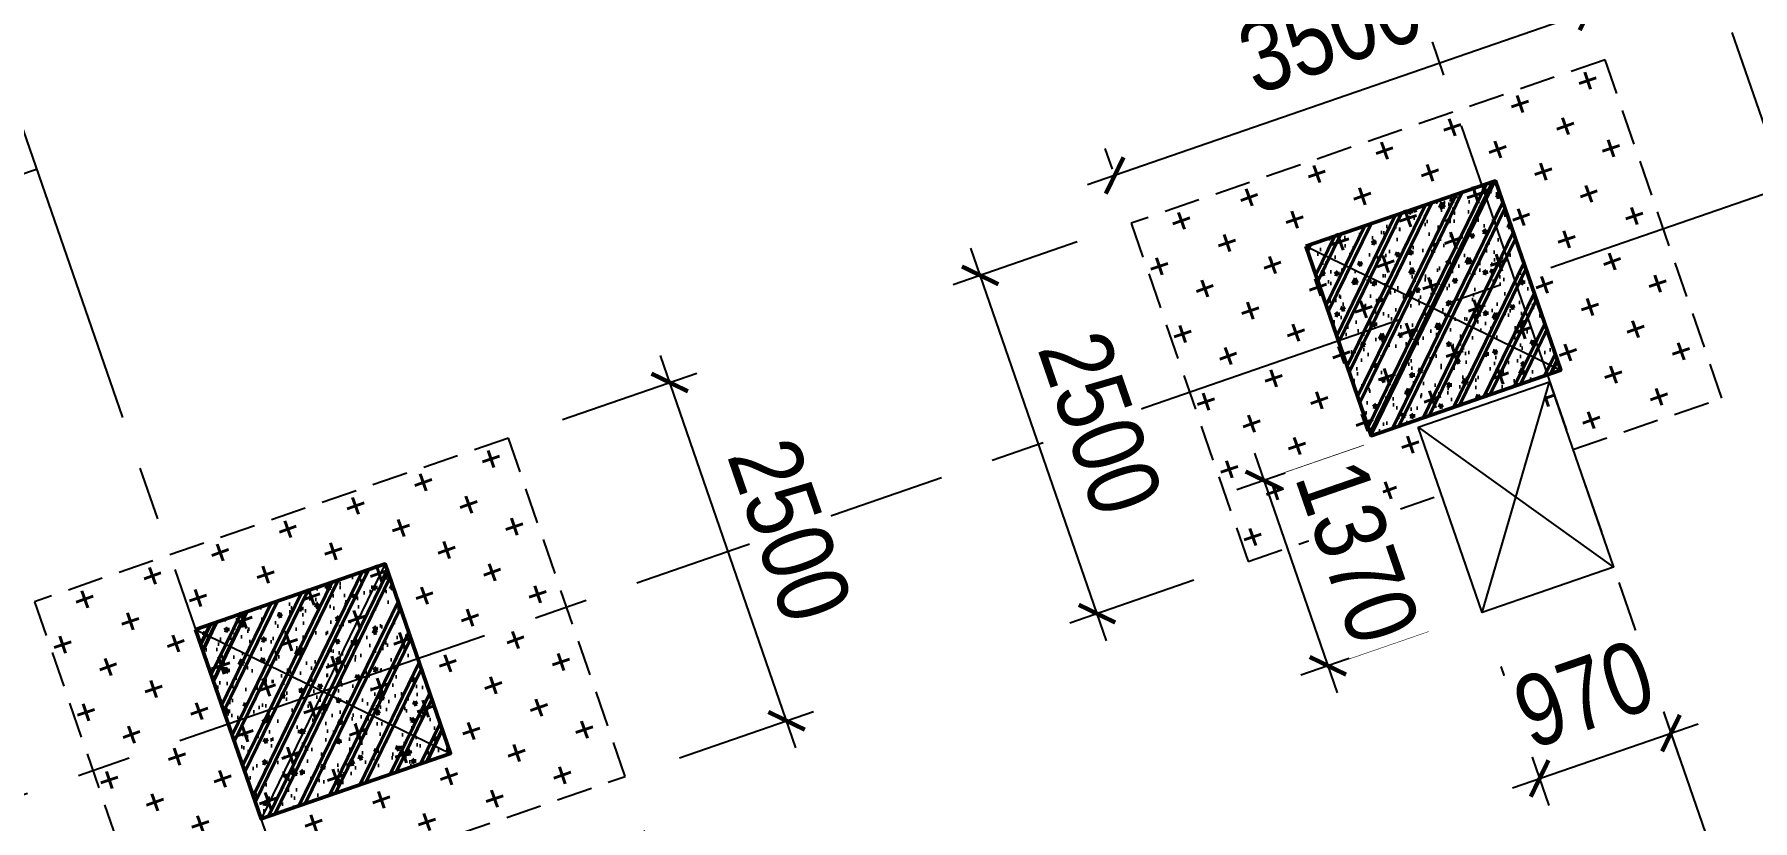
# Model space of a CAD drawing. Header units: millimetres. Extents: x -80883 to 1826631, y -376836 to 309394.
# Drawn here: x 1542624 to 1554620, y -312610 to -307117 of the extents above; entities that cross this region are included whole.
import ezdxf

# ---------------------------------------------------------------- set-up
doc = ezdxf.new("R2010")
doc.units = ezdxf.units.MM
doc.header["$LTSCALE"] = 100
doc.header["$PDMODE"] = 32
doc.header["$PDSIZE"] = 2.5
for name, pattern in [('CENTER2', [1.125, 0.75, -0.125, 0.125, -0.125]), ('DASHED', [4.5, 3, -1.5]), ('HIDDEN', [0.375, 0.25, -0.125])]:
    doc.linetypes.add(name, pattern=pattern)
doc.layers.add('0-Hatch', color=250, linetype='Continuous', lineweight=40)
doc.layers.add('KT-Net cot vach', color=6, linetype='Continuous', lineweight=50)
for name, color, linetype in [('0-khuat', 3, 'HIDDEN'), ('A-GLAZ', 135, 'Continuous'), ('ccu11-Khuat', 9, 'DASHED'), ('ccu11-Thay', 7, 'Continuous'), ('ccu12-Truc', 13, 'CENTER2'), ('KC2-DIM', 251, 'Continuous')]:
    doc.layers.add(name, color=color, linetype=linetype)
doc.styles.add('Arial Narrow', font='ARIALN.TTF')
doc.dimstyles.new('ccu12-200', dxfattribs={"dimscale": 200, "dimtxt": 2.5, "dimasz": 1, "dimexe": 1, "dimexo": 2, "dimgap": 1, "dimtad": 1, "dimdec": 0, "dimrnd": 5, "dimdsep": 46, "dimtxsty": 'Arial Narrow', "dimblk": 'ARCHTICK', "dimcen": -1, "dimdle": 1, "dimclrd": 256, "dimclre": 256, "dimclrt": 3, "dimadec": 0, "dimazin": 2, "dimtfac": 0.1, "dimtdec": 0, "dimtmove": 0, "dimatfit": 1, "dimldrblk": 'ARCHTICK', "dimfxl": 1, "dimtvp": 0.8333333333333334, "dimtolj": 1, "dimtzin": 12, "dimarcsym": 0})

# ---------------------------------------------------------------- blocks, each defined once
blk = doc.blocks.new('Grid-ST-flat-3')
at = {"layer": 'ccu12-Truc', "ltscale": 30}
for p, q in [((354060.2251921427, -35261.67722702224), (370215.9049475128, -82056.07930523856)), ((352169.7243788355, -35914.36909527634), (368325.4041342058, -82708.77117349271)), ((343189.8455156268, -39014.65546948351), (361219.3016763728, -91236.39007851167)), ((377595.9390357226, -60477.92775269795), (312746.7367284152, -82866.99351539748)), ((352142.8453968058, -64928.08572440384), (311408.718397793, -78991.46684835991))]:
    blk.add_line(p, q, dxfattribs=at)
blk = doc.blocks.new('*U151')
h = blk.add_hatch()
h.set_pattern_fill('VATLIEU04', color=250, scale=40, style=0, pattern_type=2)
h.set_pattern_definition([(49.99999999999999, (550, -550), (286.9040730403014, -25.10085399303804), [30, -330]), (355, (550, -550), (-55.50053344520001, 300.8768534800047), [24, -264]), (100.4514, (573.908672, -552.091736), (231.4037526856086, 275.7758168243814), [25.496076, -280.4568448]), (46.18420000000001, (550, -470), (426.8964194502578, -66.20760573160723), [45, -495]), (96.6356, (585.574698, -475.5173228), (373.8650822194813, 389.6471483601767), [38.2441152, -420.6852]), (351.1842, (550, -470), (373.8647780534509, 389.6474403701299), [36, -396]), (21, (590, -490), (238.7628208473847, -161.0475562661355), [30, -330]), (326.0000000000001, (590, -490), (97.32613276863269, 290.0600180187412), [24, -264]), (71.4514, (609.8968932, -503.4206424), (336.089051432596, 129.012198683981), [25.496076, -280.4568448]), (37.50000000000001, (550, -550), (4.863942126916267, 133.1575415325246), [0, -260.8, 0, -268, 0, -265]), (7.499999999999999, (550, -550), (105.2278149768594, 157.7646847529441), [0, -152.8, 0, -254.8, 0, -101]), (327.5, (460.8, -550), (213.5289744689636, -9.021948693751902), [0, -100, 0, -312, 0, -414]), (317.5, (420.8, -550), (233.2744677369545, 40.04199293292709), [0, -130, 0, -207.2, 0, -294]), (45, (550, -550), (-120.2081528017131, 120.2081528017131), []), (45, (550, -501), (-120.2081528017131, 120.2081528017131), [])])
h.paths.add_polyline_path([(-475, 475), (1025, 475), (1025, -1025), (-475, -1025)])
at = {"color": 6, "ltscale": 0.25}
blk.add_lwpolyline([(-475, 475), (1025, 475), (1025, -1025), (-475, -1025)], close=True, dxfattribs=at)
at = {"layer": 'Defpoints', "linetype": 'ByBlock', "ltscale": 30}
for p, q in [((1025, 475), (-475, -1025)), ((-475, 475), (1025, -1025))]:
    blk.add_line(p, q, dxfattribs=at)
blk = doc.blocks.new('MBDVCOTVACH-T2-T6-PN')
at = {"layer": 'KT-Net cot vach', "xscale": 0.9333333333333333, "yscale": 0.9333333333333333, "zscale": 0.9333333333333333, "rotation": 19.04713795399666}
for p in [(52598.88219128619, -8122.611666722863), (44847.82854863512, -10798.64793251717)]:
    blk.add_blockref('*U151', p, dxfattribs=at)
blk = doc.blocks.new('MBKC-T6-PN')
at = {"layer": 'ccu11-Khuat', "ltscale": 0.5, "elevation": -0.0003901197252574179}
blk.add_lwpolyline([(31224.41949791997, 10401.15608117677, -0.1203839840985264), (42572.85465626395, 11719.39024886949), (58379.85115727969, 7611.132730447047, -0.2258253160871416), (60186.44089432061, 5977.409135053749), (65551.80771612958, -9531.095751609828, 0.2919429440186994), (69736.50495830015, -12426.6161779894), (99368.00793614518, -12426.6161779894, -0.2609853684017961), (101894.5837610736, -14307.26193159987), (105248.9736585456, -29866.61846812873, -0.450430548376512), (100589.6931814908, -35326.6158653514), (55455.61416863091, -35326.6158653514, -0.3270381078692864), (50922.90468503162, -31997.94642836676), (46413.0024276413, -18965.37748569861, 0.4276044270060953), (30445.87231722521, -12504.80555859185), (12824.43251889106, -18584.35473983688, -0.1315578741241553), (10225.70651983377, -18473.84767023224), (9061.065310114762, -18020.38528109412, -0.1846755877232493), (7455.469289202709, -16623.04162249499), (2976.957835427951, -9107.263866643538, -0.02202630655650502), (-406.9169527727645, -3413.25466246967, -0.3992423458823245), (1800.966408062493, 257.1217708188342)], format="xyb", close=True, dxfattribs=at)
at = {"layer": 'ccu11-Thay', "elevation": -0.0003901197252574179}
blk.add_lwpolyline([(31106.50862324028, 10730.72166345781, -0.1205795836710196), (42638.87427653908, 12063.859528495), (58473.93031160696, 7948.309303218033, -0.2272385897093211), (60513.964432284, 6101.209794561379), (65878.81921774126, -9405.815059417277, 0.2908633368540378), (69743.13952882006, -12076.6161779894), (99390.07919017388, -12076.6161779894, -0.2655275921417467), (102229.2245215473, -14198.71881677723), (105593.7353260962, -29805.02123810095, -0.4513714951595503), (100592.7770390881, -35676.6158653514), (55455.39553553029, -35676.6158653514, -0.3267809868965265), (50590.57907296135, -32107.86789232772), (46084.8424524439, -19087.33667168533, 0.427810969143063), (30575.2745344413, -12830.40558466513), (12920.16765186726, -18921.57020124164, -0.1330764012900887), (10109.49357222929, -18804.19336872117), (8937.306803341722, -18347.79305564612, -0.183720991931343), (7150.621857264778, -16795.18900673359), (2680.126648878446, -9292.86400619999, -0.02215701127767281), (-737.5723420327995, -3537.213185448665, -0.4024491153328594), (1696.95094252727, 591.477936539799), (31106.50862324028, 10730.72166345781)], format="xyb", dxfattribs=at)
blk = doc.blocks.new('_ARCHTICK')
at = {"color": 0, "linetype": 'ByBlock', "const_width": 0.15}
blk.add_lwpolyline([(-0.5, -0.5), (0.5, 0.5)], dxfattribs=at)
blk = doc.blocks.new('*D1026')
at = {"layer": 'Defpoints', "color": 0, "transparency": 16777216}
for p in [(1552285.61105121, -309860.6013466518), (1552732.705012571, -311155.5943928551)]:
    blk.add_point(p, dxfattribs=at)
at = {"layer": 'KC2-DIM', "lineweight": -2, "transparency": 16777216}
for p, q in [((1551907.510891735, -309991.1397295308), (1551018.461812372, -310298.0822848611)), ((1551142.24270067, -310043.7630136838), (1551719.875044909, -311716.8562193625)), ((1552354.604853095, -311286.1327757341), (1551465.555773732, -311593.0753310643))]:
    blk.add_line(p, q, dxfattribs=at)
at = {"layer": 'KC2-DIM', "lineweight": -2, "transparency": 16777216, "xscale": 200, "yscale": 200, "zscale": 200}
for p, rotation in [((1551207.511892109, -310232.8130934216), 109.0471393516704), ((1551654.60585347, -311527.8061396249), 289.0471393516704)]:
    blk.add_blockref('_ARCHTICK', p, dxfattribs=dict(at, rotation=rotation))
at = {"layer": 'KC2-DIM', "color": 3, "transparency": 16777216, "insert": (1551861.418612629, -310731.7287098849), "char_height": 500, "attachment_point": 5, "rotation": 289.0471393516704, "style": 'Arial Narrow', "bg_fill": 3, "box_fill_scale": 1.1, "bg_fill_color": 256, "bg_fill_true_color": 13158600, "bg_fill_transparency": 0}
blk.add_mtext('\\A1;1370', dxfattribs=at)
at = {"layer": 'Defpoints', "color": 0, "transparency": 16777216}
blk.add_point((1551654.60585347, -311527.8061396249), dxfattribs=at)
blk = doc.blocks.new('*D1027')
at = {"layer": 'Defpoints', "color": 0, "transparency": 16777216}
for p in [(1553649.593121713, -310839.0404388019), (1552732.705012571, -311155.5943928551)]:
    blk.add_point(p, dxfattribs=at)
at = {"layer": 'KC2-DIM', "lineweight": -2, "transparency": 16777216}
for p, q in [((1553780.131513812, -311217.1405950941), (1554115.146752554, -312187.5012077186)), ((1552863.24340467, -311533.6945491473), (1553198.258643412, -312504.0551617719)), ((1552943.939369217, -312380.2742796755), (1554238.927634651, -311933.1819335229))]:
    blk.add_line(p, q, dxfattribs=at)
at = {"layer": 'KC2-DIM', "lineweight": -2, "transparency": 16777216, "xscale": 200, "yscale": 200, "zscale": 200}
for p, rotation in [((1554049.877556505, -311998.4511295726), 19.04714074888418), ((1553132.989447363, -312315.0050836258), 199.0471407488842)]:
    blk.add_blockref('_ARCHTICK', p, dxfattribs=dict(at, rotation=rotation))
at = {"layer": 'KC2-DIM', "color": 3, "transparency": 16777216, "insert": (1553442.8525848, -311726.368370383), "char_height": 500, "attachment_point": 5, "rotation": 19.047140748884175, "style": 'Arial Narrow', "bg_fill": 3, "box_fill_scale": 1.1, "bg_fill_color": 256, "bg_fill_true_color": 13158600, "bg_fill_transparency": 0}
blk.add_mtext('\\A1;970', dxfattribs=at)
at = {"layer": 'Defpoints', "color": 0, "transparency": 16777216}
blk.add_point((1554049.877556505, -311998.4511295726), dxfattribs=at)
blk = doc.blocks.new('MBKC-N-T3')
at = {"layer": '0-Hatch', "ltscale": 2}
h = blk.add_hatch(dxfattribs=at)
h.set_pattern_fill('CROSS', color=256, scale=1000, angle=109.047137953997, style=0)
h.set_pattern_definition([(109.0471379539969, (4086722.5655367, -6947051.976687755), (-317.8990851971258, 154.7261181275824), [124.9999999999989, -374.9999999999957]), (199.0471379539969, (4086761.247066231, -6946972.501916457), (-154.7261181275824, -317.8990851971258), [124.9999999999989, -374.9999999999956])])
h.paths.add_polyline_path([(52983.44807683723, -9583.774411861785), (52820.27510969271, -9111.149208295974), (53737.16796755302, -8794.593648906855), (53565.70850137784, -9382.750089817506), (54940.11637151823, -8908.238344449259), (54124.25181216584, -6545.112232538755), (50815.87538889307, -7687.323002026067), (51631.739948245, -10050.44911393657)])
h = blk.add_hatch(dxfattribs=at)
h.set_pattern_fill('CROSS', color=256, scale=1000, angle=109.047137953997, style=0)
h.set_pattern_definition([(109.0471379539969, (4079066.037089799, -6949695.378808561), (-317.8990851971258, 154.7261181275824), [124.9999999999989, -374.9999999999957]), (199.0471379539969, (4079104.71861933, -6949615.904037262), (-154.7261181275824, -317.8990851971258), [124.9999999999989, -374.9999999999957])])
h.paths.add_polyline_path([(46467.72336526448, -9188.514353343868), (43159.34694199171, -10330.72512283118), (43975.21150134364, -12693.85123474168), (47283.58792461688, -11551.64046525437)])
at = {"layer": '0-khuat', "ltscale": 10}
blk.add_lwpolyline([(53900.34095544089, -9267.218861217843), (54940.11637151823, -8908.238344449259), (54124.25181216584, -6545.112232538755), (50815.87538889307, -7687.323002026067), (51631.739948245, -10050.44911393657), (52983.448076837, -9583.774411862076)], dxfattribs=at)
blk.add_lwpolyline([(47283.58792461688, -11551.64046525437), (46467.72336526448, -9188.514353343868), (43159.34694199171, -10330.72512283118), (43975.21150134364, -12693.85123474168)], close=True, dxfattribs=at)
blk = doc.blocks.new('*D1203')
at = {"layer": 'Defpoints', "color": 0, "transparency": 16777216}
for p in [(1552285.61105121, -309860.6013466518), (1552732.705012571, -311155.5943928551)]:
    blk.add_point(p, dxfattribs=at)
at = {"layer": 'KC2-DIM', "lineweight": -2, "transparency": 16777216}
for p, q in [((1551907.510891735, -309991.1397295308), (1551018.461812372, -310298.0822848611)), ((1551142.24270067, -310043.7630136838), (1551719.875044909, -311716.8562193625)), ((1552354.604853095, -311286.1327757341), (1551465.555773732, -311593.0753310643))]:
    blk.add_line(p, q, dxfattribs=at)
at = {"layer": 'KC2-DIM', "lineweight": -2, "transparency": 16777216, "xscale": 200, "yscale": 200, "zscale": 200}
for p, rotation in [((1551207.511892109, -310232.8130934216), 109.0471393516704), ((1551654.60585347, -311527.8061396249), 289.0471393516704)]:
    blk.add_blockref('_ARCHTICK', p, dxfattribs=dict(at, rotation=rotation))
at = {"layer": 'KC2-DIM', "color": 3, "transparency": 16777216, "insert": (1551861.418612629, -310731.7287098849), "char_height": 500, "attachment_point": 5, "rotation": 289.0471393516704, "style": 'Arial Narrow', "bg_fill": 3, "box_fill_scale": 1.1, "bg_fill_color": 256, "bg_fill_true_color": 13158600, "bg_fill_transparency": 0}
blk.add_mtext('\\A1;1370', dxfattribs=at)
at = {"layer": 'Defpoints', "color": 0, "transparency": 16777216}
blk.add_point((1551654.60585347, -311527.8061396249), dxfattribs=at)
blk = doc.blocks.new('*D1204')
at = {"layer": 'Defpoints', "color": 0, "transparency": 16777216}
for p in [(1553649.593121713, -310839.0404388019), (1552732.705012571, -311155.5943928551)]:
    blk.add_point(p, dxfattribs=at)
at = {"layer": 'KC2-DIM', "lineweight": -2, "transparency": 16777216}
for p, q in [((1553780.131513812, -311217.1405950941), (1554115.146752554, -312187.5012077186)), ((1552863.24340467, -311533.6945491473), (1553198.258643412, -312504.0551617719)), ((1552943.939369217, -312380.2742796755), (1554238.927634651, -311933.1819335229))]:
    blk.add_line(p, q, dxfattribs=at)
at = {"layer": 'KC2-DIM', "lineweight": -2, "transparency": 16777216, "xscale": 200, "yscale": 200, "zscale": 200}
for p, rotation in [((1554049.877556505, -311998.4511295726), 19.04714074888418), ((1553132.989447363, -312315.0050836258), 199.0471407488842)]:
    blk.add_blockref('_ARCHTICK', p, dxfattribs=dict(at, rotation=rotation))
at = {"layer": 'KC2-DIM', "color": 3, "transparency": 16777216, "insert": (1553442.8525848, -311726.368370383), "char_height": 500, "attachment_point": 5, "rotation": 19.047140748884175, "style": 'Arial Narrow', "bg_fill": 3, "box_fill_scale": 1.1, "bg_fill_color": 256, "bg_fill_true_color": 13158600, "bg_fill_transparency": 0}
blk.add_mtext('\\A1;970', dxfattribs=at)
at = {"layer": 'Defpoints', "color": 0, "transparency": 16777216}
blk.add_point((1554049.877556505, -311998.4511295726), dxfattribs=at)
blk = doc.blocks.new('*D1212')
at = {"layer": 'Defpoints', "color": 0, "ltscale": 0.5, "transparency": 16777216}
for p in [(1547059.529081064, -309549.0550572301), (1545933.053050362, -309937.9686517172), (1546748.917609714, -312301.0947636276)]:
    blk.add_point(p, dxfattribs=at)
at = {"layer": 'KC2-DIM', "lineweight": -2, "ltscale": 0.5, "transparency": 16777216}
for p, q in [((1547940.662805164, -312101.2312580933), (1546994.259916315, -309360.0049682772)), ((1546311.153228267, -309807.4303222209), (1547248.579170017, -309483.7858924819)), ((1547127.01778762, -312170.5564341312), (1548064.443729369, -311846.9120043922))]:
    blk.add_line(p, q, dxfattribs=at)
at = {"layer": 'KC2-DIM', "lineweight": -2, "ltscale": 0.5, "transparency": 16777216, "xscale": 200, "yscale": 200, "zscale": 200}
for p, rotation in [((1547059.529081064, -309549.0550572301), 109.0471312622807), ((1547875.393640416, -311912.1811691404), 289.0471312622807)]:
    blk.add_blockref('_ARCHTICK', p, dxfattribs=dict(at, rotation=rotation))
at = {"layer": 'KC2-DIM', "color": 3, "ltscale": 0.5, "transparency": 16777216, "insert": (1547897.821121557, -310582.0372673079), "char_height": 500, "attachment_point": 5, "rotation": 289.0471312622807, "style": 'Arial Narrow', "bg_fill": 3, "box_fill_scale": 1.1, "bg_fill_color": 256, "bg_fill_true_color": 13158600, "bg_fill_transparency": 0}
blk.add_mtext('\\A1;2500', dxfattribs=at)
blk = doc.blocks.new('*D1240')
at = {"layer": 'Defpoints', "color": 0, "ltscale": 0.5, "transparency": 16777216}
for p in [(1546748.919287227, -312301.09461692), (1547097.072908519, -313309.5106634321), (1543440.542730551, -313443.3050000136)]:
    blk.add_point(p, dxfattribs=at)
at = {"layer": 'KC2-DIM', "lineweight": -2, "ltscale": 0.5, "transparency": 16777216}
for p, q in [((1546879.457616723, -312679.1947948257), (1547162.342073267, -313498.560752385)), ((1543599.646262891, -314516.9902112739), (1547286.122997472, -313244.2414986839)), ((1543571.081060048, -313821.4051779193), (1543853.965516592, -314640.7711354786))]:
    blk.add_line(p, q, dxfattribs=at)
at = {"layer": 'KC2-DIM', "lineweight": -2, "ltscale": 0.5, "transparency": 16777216, "xscale": 200, "yscale": 200, "zscale": 200}
for p, rotation in [((1547097.072908519, -313309.5106634321), 19.04713126228087), ((1543788.696351844, -314451.7210465257), 199.0471312622809)]:
    blk.add_blockref('_ARCHTICK', p, dxfattribs=dict(at, rotation=rotation))
at = {"layer": 'KC2-DIM', "color": 3, "ltscale": 0.5, "transparency": 16777216, "insert": (1545294.303784304, -313450.2560941617), "char_height": 500, "attachment_point": 5, "rotation": 19.047131262280868, "style": 'Arial Narrow', "bg_fill": 3, "box_fill_scale": 1.1, "bg_fill_color": 256, "bg_fill_true_color": 13158600, "bg_fill_transparency": 0}
blk.add_mtext('\\A1;3500', dxfattribs=at)
blk = doc.blocks.new('*D1241')
at = {"layer": 'Defpoints', "color": 0, "ltscale": 0.5, "transparency": 16777216}
for p in [(1550281.206342105, -308436.7768625851), (1549227.023360131, -308800.7315645199), (1551097.071177453, -310799.9028792086)]:
    blk.add_point(p, dxfattribs=at)
at = {"layer": 'KC2-DIM', "lineweight": -2, "ltscale": 0.5, "transparency": 16777216}
for p, q in [((1549903.106179445, -308567.3152362408), (1549037.973278801, -308866.0007513477)), ((1550108.157382307, -311352.9076624732), (1549161.754173303, -308611.68148319)), ((1550718.971014793, -310930.4412528643), (1549853.838114149, -311229.1267679712))]:
    blk.add_line(p, q, dxfattribs=at)
at = {"layer": 'KC2-DIM', "lineweight": -2, "ltscale": 0.5, "transparency": 16777216, "xscale": 200, "yscale": 200, "zscale": 200}
for p, rotation in [((1549227.023360131, -308800.7315645199), 109.0471379540042), ((1550042.888195479, -311163.8575811434), 289.0471379540042)]:
    blk.add_blockref('_ARCHTICK', p, dxfattribs=dict(at, rotation=rotation))
at = {"layer": 'KC2-DIM', "color": 3, "ltscale": 0.5, "transparency": 16777216, "insert": (1550065.315521269, -309833.7136766917), "char_height": 500, "attachment_point": 5, "rotation": 289.04713795400414, "style": 'Arial Narrow', "bg_fill": 3, "box_fill_scale": 1.1, "bg_fill_color": 256, "bg_fill_true_color": 13158600, "bg_fill_transparency": 0}
blk.add_mtext('\\A1;2500', dxfattribs=at)
blk = doc.blocks.new('*D1221')
at = {"layer": 'Defpoints', "color": 0, "ltscale": 0.5, "transparency": 16777216}
for p in [(1553589.583044384, -307294.5660065289), (1550166.079084803, -308103.3136007272), (1550281.206618101, -308436.7767672979)]:
    blk.add_point(p, dxfattribs=at)
at = {"layer": 'KC2-DIM', "lineweight": -2, "ltscale": 0.5, "transparency": 16777216}
for p, q in [((1553459.044671724, -306916.4658435251), (1553409.186324757, -306772.0527584562)), ((1553663.505592588, -306895.8336536285), (1549977.029003301, -308168.5827870569)), ((1550150.668245442, -308058.6766042942), (1550100.809898474, -307914.2635192252))]:
    blk.add_line(p, q, dxfattribs=at)
at = {"layer": 'KC2-DIM', "lineweight": -2, "ltscale": 0.5, "transparency": 16777216, "xscale": 200, "yscale": 200, "zscale": 200}
for p, rotation in [((1553474.455511086, -306961.1028399582), 19.04713780301868), ((1550166.079084803, -308103.3136007272), 199.0471378030187)]:
    blk.add_blockref('_ARCHTICK', p, dxfattribs=dict(at, rotation=rotation))
at = {"layer": 'KC2-DIM', "color": 3, "ltscale": 0.5, "transparency": 16777216, "insert": (1551671.686402939, -307101.8484764872), "char_height": 500, "attachment_point": 5, "rotation": 19.0471378030187, "style": 'Arial Narrow', "bg_fill": 3, "box_fill_scale": 1.1, "bg_fill_color": 256, "bg_fill_true_color": 13158600, "bg_fill_transparency": 0}
blk.add_mtext('\\A1;3500', dxfattribs=at)
blk = doc.blocks.new('LOMO-PODIUM-PN')
at = {"layer": 'ccu11-Thay', "ltscale": 0.5}
blk.add_lwpolyline([(52820.27509959787, -9111.149211781274), (53737.16798338387, -8794.593643441214), (54184.26191033423, -10089.58669239882), (53267.36903944239, -10406.14226541313), (52820.27510478068, -9111.149194068508)], dxfattribs=at)
at = {"layer": 'KC2-DIM', "color": 252, "ltscale": 0.5}
for p, q in [((53267.36903944239, -10406.14226541313), (53737.16797566437, -8794.593621082022)), ((52820.27510969271, -9111.149208296032), (54184.26189250499, -10089.58667352999))]:
    blk.add_line(p, q, dxfattribs=at)

msp = doc.modelspace()

# ---------------------------------------------------------------- linework, layer by layer
at = {"layer": 'A-GLAZ'}
msp.add_lwpolyline([(1530571.839852448, -290018.7321018141, -0.1205795836710196), (1542104.205505747, -288685.5942367769), (1557939.261540815, -292801.1444620539, -0.2272385897093211), (1559979.295661492, -294648.2439707106), (1565344.150446949, -310155.2688246892, 0.2908633368540378), (1569208.470758028, -312826.0699432613), (1598855.410419382, -312826.0699432613, -0.2655275921417467), (1601694.555750755, -314948.1725820492), (1605059.066555304, -330554.4750033729, -0.4513714951595503), (1600058.108268296, -336426.0696306233), (1554920.726764738, -336426.0696306233, -0.3267809868965265), (1550055.910302169, -332857.3216575996), (1545550.173681652, -319836.7904369573, 0.427810969143063), (1530040.605763649, -313579.8593499371), (1512385.498881075, -319671.0239665136, -0.1330764012900887), (1509574.824801437, -319553.6471339931), (1508402.63803255, -319097.2468209181, -0.183720991931343), (1506615.953086473, -317544.6427720055), (1502145.457878086, -310042.3177714719, -0.02215701127767281), (1498727.758887175, -304286.6669507206, -0.4024491153328594), (1501162.282171735, -300157.9758287321), (1530571.839852448, -290018.7321018141)], format="xyb", dxfattribs=at)

# ---------------------------------------------------------------- block references
msp.add_blockref('Grid-ST-flat-3', (1190502.748393996, -243129.7985158589))
at = {"layer": 'KC2-DIM', "ltscale": 0.5}
msp.add_blockref('MBKC-T6-PN', (1499465.331229208, -300749.4537652719), dxfattribs=at)
at = {"layer": 'KC2-DIM'}
msp.add_blockref('MBDVCOTVACH-T2-T6-PN', (1499465.331229208, -300749.4537652719), dxfattribs=at)

# ---------------------------------------------------------------- next in the draw order: dimensions: what is measured, and where the dimension line sits
dim = msp.add_linear_dim(base=(1551654.60585347, -311527.8061396249), p1=(1552285.61105121, -309860.6013466517), p2=(1552732.705012571, -311155.5943928551), angle=289.04713935168724, dimstyle='ccu12-200', override={"dimfxl": 150, "dimtfill": 1}, dxfattribs=at)
dim.commit()
dim.dimension.update_dxf_attribs({"geometry": '*D1026', "text_midpoint": (1551431.05887279, -310880.309616523), "dimtype": 161})

# ---------------------------------------------------------------- next in the draw order: dimensions: what is measured, and where the dimension line sits
dim = msp.add_linear_dim(base=(1554049.877556505, -311998.4511295726), p1=(1552732.705012571, -311155.5943928551), p2=(1553649.593121713, -310839.0404388019), angle=19.047140748882946, dimstyle='ccu12-200', override={"dimfxl": 150, "dimtfill": 1}, dxfattribs=at)
dim.commit()
dim.dimension.update_dxf_attribs({"geometry": '*D1027', "text_midpoint": (1553591.433501933, -312156.7281065992), "dimtype": 161})

# ---------------------------------------------------------------- next in the draw order: linework, layer by layer
at = {"layer": 'ccu11-Thay', "ltscale": 0.5}
msp.add_lwpolyline([(1552285.61105121, -309860.6013466517), (1553202.499196761, -309544.0474141788), (1553649.593129432, -310839.0404611611), (1552732.705012571, -311155.5943928551), (1552285.606328806, -309860.6029770532)], dxfattribs=at)
at = {"layer": 'KC2-DIM', "color": 252, "ltscale": 0.5}
for p, q in [((1552732.705012571, -311155.5943928551), (1553202.49920739, -309544.0474264159)), ((1552285.61105121, -309860.6013466517), (1553649.593121713, -310839.0404388019))]:
    msp.add_line(p, q, dxfattribs=at)

# ---------------------------------------------------------------- next in the draw order: block references
msp.add_blockref('MBKC-N-T3', (1499465.331229208, -300749.4537652719))

# ---------------------------------------------------------------- next in the draw order: dimensions: what is measured, and where the dimension line sits
at = {"layer": 'KC2-DIM', "ltscale": 0.5}
dim = msp.add_aligned_dim(p1=(1546748.917609714, -312301.0947636276), p2=(1545933.053050362, -309937.9686517171), distance=-1191.7222963941501, dimstyle='ccu12-200', override={"dimfxl": 150, "dimtfill": 1}, dxfattribs=at)
dim.commit()
dim.dimension.update_dxf_attribs({"geometry": '*D1212', "text_midpoint": (1547897.821121557, -310582.0372673079)})
at = {"layer": 'KC2-DIM'}
dim = msp.add_linear_dim(base=(1551654.60585347, -311527.8061396249), p1=(1552285.61105121, -309860.6013466517), p2=(1552732.705012571, -311155.5943928551), angle=289.04713935168724, dimstyle='ccu12-200', override={"dimfxl": 150, "dimtfill": 1}, dxfattribs=at)
dim.commit()
dim.dimension.update_dxf_attribs({"geometry": '*D1203', "text_midpoint": (1551431.05887279, -310880.309616523), "dimtype": 161})

# ---------------------------------------------------------------- next in the draw order: dimensions: what is measured, and where the dimension line sits
at = {"layer": 'KC2-DIM', "ltscale": 0.5}
for p1, p2, distance, picture, middle in [((1551097.071177453, -310799.9028792084), (1550281.206342105, -308436.7768625851), 1115.242029581032, '*D1241', (1550065.315521269, -309833.7136766917)), ((1543440.542730551, -313443.3050000136), (1546748.919287226, -312301.0946169201), -1066.8241968021082, '*D1240', (1545294.303784304, -313450.2560941617))]:
    dim = msp.add_aligned_dim(p1=p1, p2=p2, distance=distance, dimstyle='ccu12-200', override={"dimfxl": 150, "dimtfill": 1}, dxfattribs=at)
    dim.commit()
    dim.dimension.update_dxf_attribs({"geometry": picture, "text_midpoint": middle})
at = {"layer": 'KC2-DIM'}
dim = msp.add_linear_dim(base=(1554049.877556505, -311998.4511295726), p1=(1552732.705012571, -311155.5943928551), p2=(1553649.593121713, -310839.0404388019), angle=19.047140748882946, dimstyle='ccu12-200', override={"dimfxl": 150, "dimtfill": 1}, dxfattribs=at)
dim.commit()
dim.dimension.update_dxf_attribs({"geometry": '*D1204', "text_midpoint": (1553591.433501933, -312156.7281065992), "dimtype": 161})

# ---------------------------------------------------------------- next in the draw order: dimensions: what is measured, and where the dimension line sits
at = {"layer": 'KC2-DIM', "ltscale": 0.5}
dim = msp.add_aligned_dim(p1=(1553589.583044384, -307294.5660065289), p2=(1550281.206618101, -308436.7767672979), distance=-352.7775962028906, dimstyle='ccu12-200', override={"dimfxl": 150, "dimtfill": 1}, dxfattribs=at)
dim.commit()
dim.dimension.update_dxf_attribs({"geometry": '*D1221', "text_midpoint": (1551671.686402939, -307101.8484764872)})

# ---------------------------------------------------------------- next in the draw order: block references
at = {"layer": 'ccu11-Thay'}
msp.add_blockref('LOMO-PODIUM-PN', (1499465.331229208, -300749.4537652719), dxfattribs=at)

doc.saveas('drawing.dxf')
